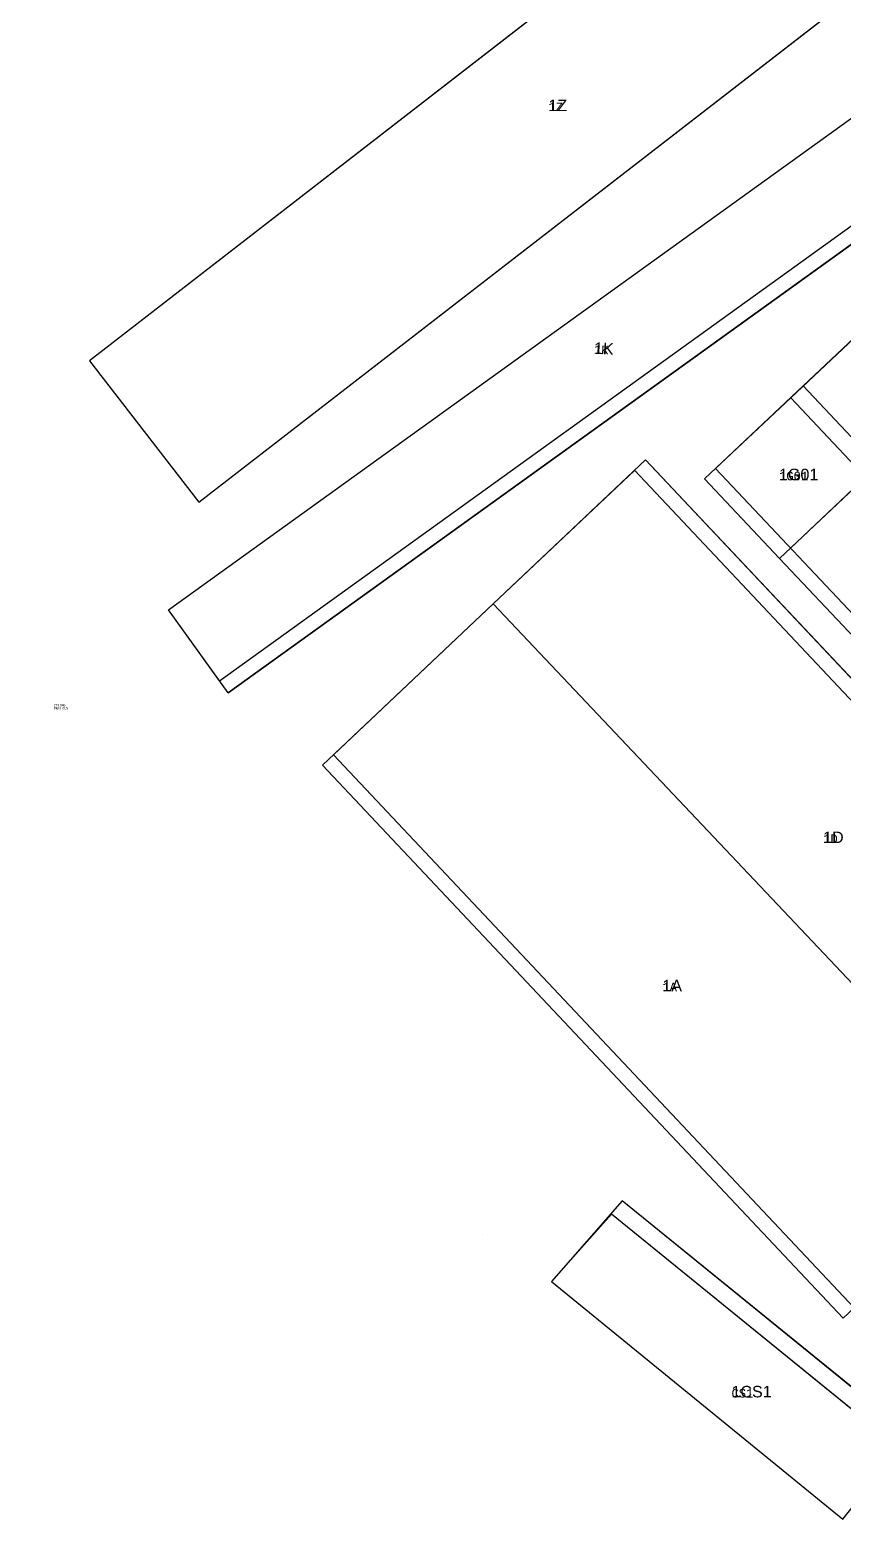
# Model space of a CAD drawing. Extents: x -1000 to 923337, y -51827 to 323191.
# Drawn here: x 72487 to 119625, y 94060 to 180388 of the extents above; entities that cross this region are included whole.
import ezdxf

# ---------------------------------------------------------------- set-up
doc = ezdxf.new("R2010")
doc.units = 0
doc.header["$PDMODE"] = 35
doc.header["$PDSIZE"] = 1
for name, color, linetype in [('pntdesc', 1, 'Continuous'), ('pntelev', 2, 'Continuous'), ('punti tracciati', 7, 'Continuous'), ('WF nome aree GPS', 7, 'Continuous'), ('WF nuovi punti', 6, 'Continuous'), ('WF_ingombro_stive_2', 1, 'Continuous'), ('WF_lato_di_accesso', 40, 'Continuous'), ('WF_nome_aree_GPS', 7, 'Continuous'), ('WF_tracciatura', 30, 'Continuous')]:
    doc.layers.add(name, color=color, linetype=linetype)
for name, color, linetype, lineweight in [('WF ingombro stive 2', 1, 'Continuous', 30), ('WF lato di accesso', 40, 'Continuous', 30), ('WF piazzole', 6, 'Continuous', 30), ('WF tracciatura', 30, 'Continuous', 30)]:
    doc.layers.add(name, color=color, linetype=linetype, lineweight=lineweight)
doc.layers.add('WF_piazzole', color=6, linetype='Continuous', plot=False)
doc.layers.get('punti tracciati').off()
doc.styles.add('FONTSTYLE_1', font='arial.ttf', dxfattribs={"height": 0.2})
doc.styles.add('FONTSTYLE_2', font='arial.ttf', dxfattribs={"height": 0.2})
doc.styles.get("Standard").update_dxf_attribs({"font": 'consola.ttf', "height": 500})

# ---------------------------------------------------------------- blocks, each defined once
blk = doc.blocks.new('Croce___ATS')
at = {"color": 0}
for p, q in [((0, -0.5), (0, 0.5)), ((-0.5, 0), (0.5, 0))]:
    blk.add_line(p, q, dxfattribs=at)
blk = doc.blocks.new('T_P_5')
blk.add_point((0, 0))
at = {"xscale": 2, "yscale": 2}
blk.add_blockref('Croce___ATS', (0, 0), dxfattribs=at)
at = {"color": 7, "insert": (0, 0), "char_height": 5.5859, "attachment_point": 7, "style": 'FONTSTYLE_1'}
blk.add_mtext('329', dxfattribs=at)
blk = doc.blocks.new('T_P_401')
at = {"color": 7}
blk.add_point((0, 0), dxfattribs=at)
blk.add_blockref('Croce___ATS', (0, 0), dxfattribs=at)
at = {"color": 7, "insert": (0, 0), "char_height": 1.3333, "attachment_point": 7, "style": 'FONTSTYLE_1'}
blk.add_mtext('1398', dxfattribs=at)
blk = doc.blocks.new('T_P_402')
at = {"color": 7}
blk.add_point((0, 0), dxfattribs=at)
blk.add_blockref('Croce___ATS', (0, 0), dxfattribs=at)
at = {"color": 7, "insert": (0, 0), "char_height": 1.3333, "attachment_point": 7, "style": 'FONTSTYLE_1'}
blk.add_mtext('1399', dxfattribs=at)
blk = doc.blocks.new('T_P_414')
at = {"color": 7}
blk.add_point((0, 0), dxfattribs=at)
blk.add_blockref('Croce___ATS', (0, 0), dxfattribs=at)
at = {"color": 7, "insert": (0, 0), "char_height": 1.3333, "attachment_point": 7, "style": 'FONTSTYLE_1'}
blk.add_mtext('1412', dxfattribs=at)
blk = doc.blocks.new('T_P_415')
at = {"color": 7}
blk.add_point((0, 0), dxfattribs=at)
blk.add_blockref('Croce___ATS', (0, 0), dxfattribs=at)
at = {"color": 7, "insert": (0, 0), "char_height": 1.3333, "attachment_point": 7, "style": 'FONTSTYLE_1'}
blk.add_mtext('1413', dxfattribs=at)
blk = doc.blocks.new('T_P_416')
at = {"color": 7}
blk.add_point((0, 0), dxfattribs=at)
blk.add_blockref('Croce___ATS', (0, 0), dxfattribs=at)
at = {"color": 7, "insert": (0, 0), "char_height": 1.3333, "attachment_point": 7, "style": 'FONTSTYLE_1'}
blk.add_mtext('1414', dxfattribs=at)
blk = doc.blocks.new('T_P_418')
at = {"color": 7}
blk.add_point((0, 0), dxfattribs=at)
blk.add_blockref('Croce___ATS', (0, 0), dxfattribs=at)
at = {"color": 7, "insert": (0, 0), "char_height": 1.3333, "attachment_point": 7, "style": 'FONTSTYLE_1'}
blk.add_mtext('1416', dxfattribs=at)
blk = doc.blocks.new('punti tracciatura 2')
at = {"layer": 'WF_ingombro_stive_2', "ltscale": 0.5}
for p, q in [((1346450.599, -3383.292, 274.779), (1346454.952, -3379.194, 274.779)), ((1346454.941, -3387.904, 274.779), (1346459.294, -3383.806, 274.779))]:
    blk.add_line(p, q, dxfattribs=at)
at = {"layer": 'WF_ingombro_stive_2', "ltscale": 0.5, "elevation": 274.025, "flags": 128}
blk.add_lwpolyline([(1346414.307, -3377.055), (1346420.657, -3385.249), (1346475.312, -3342.912), (1346468.953, -3334.707)], close=True, dxfattribs=at)
at = {"layer": 'WF_ingombro_stive_2', "ltscale": 0.5, "flags": 128}
for points, elevation in [([(1346421.842, -3395.596), (1346418.889, -3391.494), (1346463.25, -3359.546), (1346466.206, -3363.65)], -0.088), ([(1346463.647, -3379.707), (1346459.294, -3383.806), (1346454.952, -3379.194), (1346459.305, -3375.095)], 274.779), ([(1346454.952, -3379.194), (1346459.294, -3383.806), (1346454.941, -3387.904)], 274.779), ([(1346467.973, -3423.15), (1346437.711, -3391.141), (1346445.895, -3383.404)], 274.848), ([(1346428.455, -3399.895), (1346437.711, -3391.141), (1346467.973, -3423.15)], 274.848), ([(1346467.973, -3423.15), (1346457.993, -3432.548), (1346457.987, -3432.542)], 274.848)]:
    blk.add_lwpolyline(points, dxfattribs=dict(at, elevation=elevation))
at = {"layer": 'WF_lato_di_accesso', "ltscale": 0.5}
for p, q in [((1346420.657, -3385.249, 274.025), (1346475.312, -3342.912, 274.025)), ((1346461.252, -3440.074, 271.991), (1346444.562, -3426.523, 271.991))]:
    blk.add_line(p, q, dxfattribs=at)
at = {"layer": 'WF_piazzole', "ltscale": 0.5, "elevation": 271.991, "flags": 128}
blk.add_lwpolyline([(1346444.562, -3426.523), (1346441.091, -3430.414), (1346457.976, -3444.196), (1346461.252, -3440.074)], close=True, dxfattribs=at)
at = {"layer": 'WF_tracciatura', "ltscale": 0.5}
for p, q in [((1346421.842, -3395.596, -0.088), (1346466.206, -3363.65, -0.088)), ((1346476.111, -3415.486, 274.848), (1346445.894, -3383.402, 274.848)), ((1346450.599, -3383.292, 274.779), (1346480.995, -3415.577, 274.779)), ((1346428.456, -3399.896, 274.848), (1346458.636, -3431.943, 274.848))]:
    blk.add_line(p, q, dxfattribs=at)
at = {"color": 7}
for name, p in [('T_P_415', (1346445.895, -3383.404, 274.848)), ('T_P_401', (1346450.599, -3383.292, 274.779)), ('T_P_418', (1346420.657, -3385.249, 274.025)), ('T_P_402', (1346454.941, -3387.904, 274.779)), ('T_P_416', (1346421.842, -3395.596, -0.088)), ('T_P_414', (1346428.456, -3399.896, 274.848))]:
    blk.add_blockref(name, p, dxfattribs=at)
blk.add_blockref('T_P_5', (1346411.854, -3396.967, 273.946))
at = {"layer": 'pntdesc', "insert": (1346412.243, -3397.184, 273.946), "char_height": 0.1333, "attachment_point": 4, "style": 'FONTSTYLE_2'}
blk.add_mtext('Muro CLS', dxfattribs=at)
at = {"layer": 'pntelev', "insert": (1346412.243, -3397.017, 273.946), "char_height": 0.1333, "attachment_point": 4, "style": 'FONTSTYLE_2'}
blk.add_mtext('273.946', dxfattribs=at)
at = {"layer": 'WF_nome_aree_GPS', "char_height": 0.6667, "attachment_point": 7, "style": 'FONTSTYLE_2'}
for s, insert in [('1Z', (1346440.908, -3362.584, 271.991)), ('1G01', (1346454.272, -3383.983, 271.923)), ('1D', (1346456.827, -3405.006, 271.991)), ('1A', (1346447.511, -3413.599, 271.991)), ('1CS1', (1346451.518, -3437.143, 271.087))]:
    blk.add_mtext(s, dxfattribs=dict(at, insert=insert))
at = {"layer": 'WF_nome_aree_GPS', "insert": (1346443.537, -3376.643, 271.991), "char_height": 0.6667, "attachment_point": 7, "rotation": 357, "style": 'FONTSTYLE_2'}
blk.add_mtext('1K', dxfattribs=at)

msp = doc.modelspace()

# ---------------------------------------------------------------- linework, layer by layer
at = {"layer": 'WF ingombro stive 2'}
for points, elevation in [([(75939.6, 161201.1), (82289.2, 153007.6), (136944.1, 195344), (130585.5, 203549.1)], 2033.3), ([(128353.1, 173891), (83987.4, 141948.1), (80521.2, 146762.3), (124882.3, 178710.4)], -272079.4)]:
    msp.add_lwpolyline(points, close=True, dxfattribs=dict(at, elevation=elevation))
for points, elevation in [([(121578.5, 163765.2), (125920.8, 159153.1), (121654.3, 155136.1), (117311.9, 159748.2), (121578.5, 163765.2)], 2787.4), ([(117311.9, 159748.2), (121654.3, 155136.1), (115931.7, 149748), (111589.3, 154360.1), (117311.9, 159748.2)], 2787.4), ([(129605.5, 115106.7), (99342.9, 147115), (108167.2, 155458), (138384.1, 123373.9), (129605.5, 115106.7)], 2856.2), ([(121654.3, 155136.1), (125996.7, 150524), (120274.1, 145135.9), (115931.7, 149748), (121654.3, 155136.1)], 2787.4), ([(129605.5, 115106.7), (119625.4, 105708.2), (89447, 137756), (99342.9, 147115), (129605.5, 115106.7)], 2856.2)]:
    msp.add_lwpolyline(points, dxfattribs=dict(at, elevation=elevation))
at = {"layer": 'WF lato di accesso'}
for p, q in [((82289.2, 153007.6, 2033.3), (136944.1, 195344, 2033.3)), ((83987.4, 141948.1, -272079.4), (128353.1, 173891, -272079.4)), ((138384.1, 123373.9, 2856.2), (108167.2, 155458, 2856.2)), ((111589.3, 154360.1, 2787.4), (115931.7, 149748, 2787.4)), ((115931.7, 149748, 2787.4), (120274.1, 145135.9, 2787.4)), ((89447, 137756, 2856.2), (119625.4, 105708.2, 2856.2)), ((123514.3, 98958.3), (106824.3, 112509.3))]:
    msp.add_line(p, q, dxfattribs=at)
at = {"layer": 'WF nuovi punti'}
for p in [(107764, 165719), (110859, 161761), (106194, 111733), (98701.3, 110586.8, 1078.3)]:
    msp.add_point(p, dxfattribs=at)
at = {"layer": 'WF piazzole'}
msp.add_lwpolyline([(106825.1, 112508.7), (102723.1, 107842.6), (119608.6, 94060.6), (123515.1, 98957.7), (106825.1, 112508.7)], dxfattribs=at)
at = {"layer": 'WF tracciatura'}
for p, q in [((83474.4, 142660.6, -272079.4), (127838.3, 174605.8, -272079.4)), ((137742.9, 122770.1, 2856.2), (107525.9, 154854, 2856.2)), ((112230.7, 154963.9, 2787.4), (142627.3, 122679.3, 2787.4)), ((90088.3, 138359.9, 2856.2), (120267.7, 106313.1, 2856.2))]:
    msp.add_line(p, q, dxfattribs=at)

# ---------------------------------------------------------------- block references
at = {"layer": 'punti tracciati', "xscale": 1000, "yscale": 1000, "zscale": 1000}
msp.add_blockref('punti tracciatura 2', (-1346338367.3, 3538255.9, -271991), dxfattribs=at)

# ---------------------------------------------------------------- texts
at = {"layer": 'WF nome aree GPS'}
for s, p in [('1Z', (102540.5, 175672.3)), ('1G01', (115904.2, 154273, -68.9)), ('1D', (118459.6, 133250.3)), ('1A', (109143, 124657.5)), ('CS1', (113149.7, 101113.5, -904.8))]:
    msp.add_text(s, height=500, dxfattribs=at).set_placement(p)
msp.add_text('1K', height=500, rotation=357.068218, dxfattribs=at).set_placement((105169, 161613.2))

doc.saveas('drawing.dxf')
